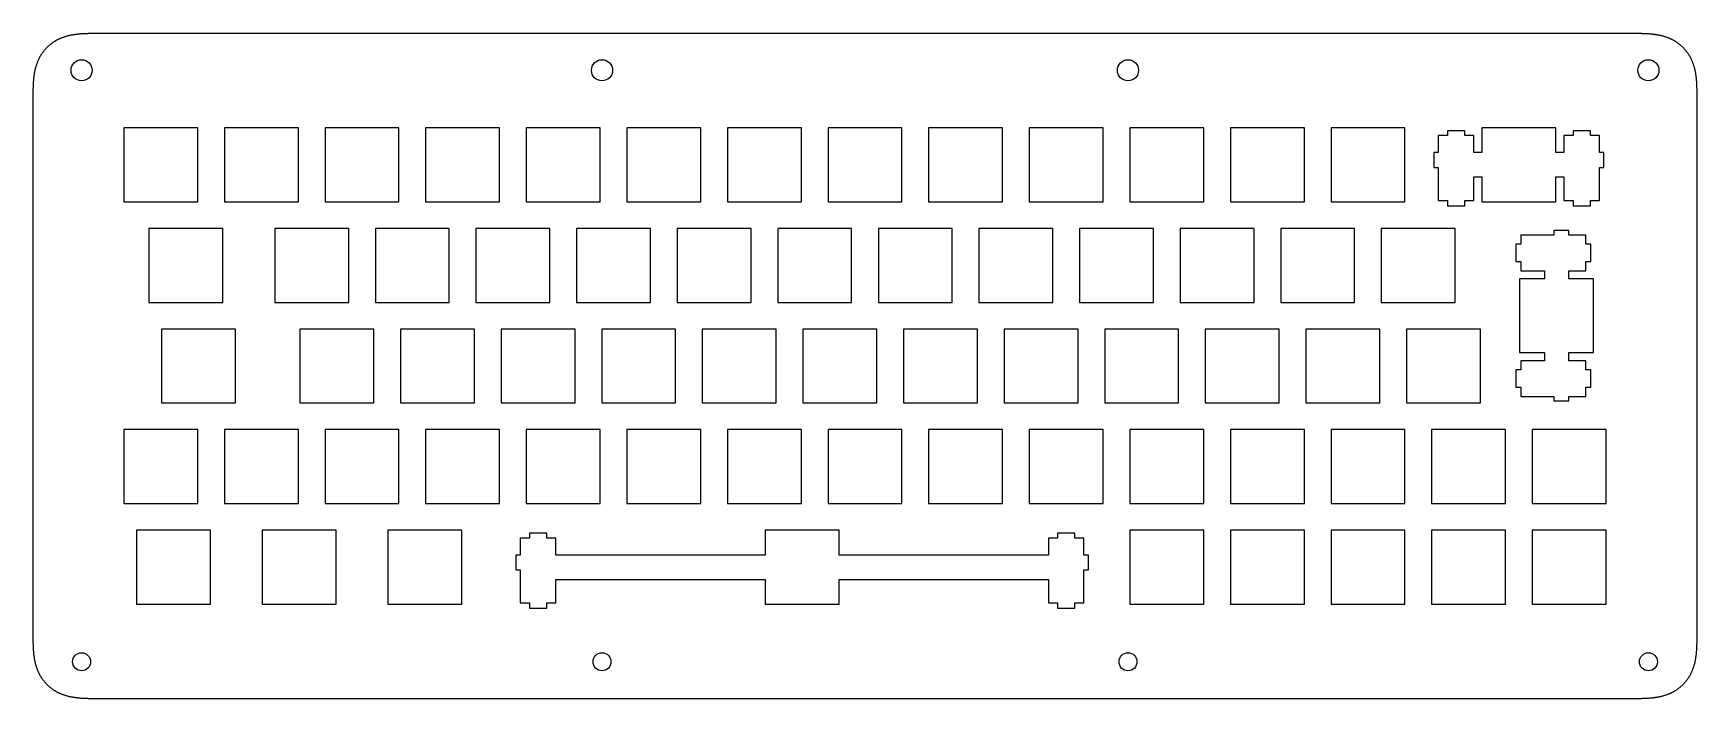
# Model space of a CAD drawing. Header units: millimetres. Extents: x 0 to 315, y 0 to 126.
import ezdxf

# ---------------------------------------------------------------- set-up
doc = ezdxf.new("R2010")
doc.units = ezdxf.units.MM
for name, color, linetype in [('HOLES', 1, 'Continuous'), ('OUTLINE', 7, 'Continuous'), ('SWITCH', 3, 'Continuous')]:
    doc.layers.add(name, color=color, linetype=linetype)

msp = doc.modelspace()

# ---------------------------------------------------------------- linework, layer by layer
at = {"layer": 'HOLES'}
for centre, radius in [((9.15, 119), 2), ((107.7, 119), 2), ((207.3, 119), 2), ((305.85, 119), 2), ((9.15, 7), 1.7), ((107.7, 7), 1.7), ((207.3, 7), 1.7), ((305.85, 7), 1.7)]:
    msp.add_circle(centre, radius, dxfattribs=at)
at = {"layer": 'OUTLINE'}
msp.add_lwpolyline([(302.9641, 126), (303.0636, 126), (303.1631, 126), (303.2627, 125.9999), (303.3622, 125.9998), (303.4617, 125.9997), (303.5613, 125.9994), (303.6608, 125.9991), (303.7604, 125.9986), (303.8599, 125.998), (303.9594, 125.9973), (304.059, 125.9964), (304.1585, 125.9953), (304.258, 125.994), (304.3575, 125.9925), (304.4571, 125.9908), (304.5566, 125.9888), (304.6561, 125.9866), (304.7556, 125.9841), (304.8551, 125.9813), (304.9546, 125.9782), (305.054, 125.9748), (305.1535, 125.971), (305.253, 125.9669), (305.3524, 125.9623), (305.4518, 125.9574), (305.5512, 125.9521), (305.6506, 125.9464), (305.7499, 125.9402), (305.8492, 125.9336), (305.9485, 125.9265), (306.0478, 125.9189), (306.147, 125.9108), (306.2461, 125.9021), (306.3452, 125.893), (306.4443, 125.8833), (306.5433, 125.873), (306.6422, 125.8621), (306.7411, 125.8506), (306.8399, 125.8385), (306.9386, 125.8258), (307.0373, 125.8125), (307.1358, 125.7984), (307.2342, 125.7837), (307.3326, 125.7683), (307.4308, 125.7522), (307.5289, 125.7354), (307.6269, 125.7178), (307.7247, 125.6994), (307.8224, 125.6803), (307.9199, 125.6604), (308.0173, 125.6397), (308.1145, 125.6182), (308.2115, 125.5959), (308.3083, 125.5727), (308.4048, 125.5487), (308.5012, 125.5237), (308.5973, 125.498), (308.6932, 125.4713), (308.7889, 125.4436), (308.8842, 125.4151), (308.9793, 125.3856), (309.0741, 125.3552), (309.1685, 125.3238), (309.2626, 125.2915), (309.3564, 125.2581), (309.4498, 125.2238), (309.5429, 125.1884), (309.6355, 125.152), (309.7278, 125.1146), (309.8196, 125.0762), (309.9109, 125.0366), (310.0018, 124.9961), (310.0922, 124.9544), (310.1821, 124.9117), (310.2715, 124.8679), (310.3603, 124.823), (310.4486, 124.777), (310.5363, 124.7299), (310.6234, 124.6817), (310.7098, 124.6324), (310.7957, 124.582), (310.8809, 124.5306), (310.9655, 124.4782), (311.0494, 124.4246), (311.1327, 124.3701), (311.2153, 124.3145), (311.2971, 124.2579), (311.3783, 124.2003), (311.4587, 124.1416), (311.5384, 124.082), (311.6174, 124.0214), (311.6956, 123.9598), (311.773, 123.8972), (311.8496, 123.8337), (311.9254, 123.7693), (312.0005, 123.7038), (312.0747, 123.6375), (312.1481, 123.5703), (312.2206, 123.5021), (312.2923, 123.433), (312.3631, 123.3631), (312.433, 123.2923), (312.5021, 123.2206), (312.5703, 123.1481), (312.6375, 123.0747), (312.7038, 123.0005), (312.7693, 122.9254), (312.8337, 122.8496), (312.8972, 122.773), (312.9598, 122.6956), (313.0214, 122.6174), (313.082, 122.5384), (313.1416, 122.4587), (313.2003, 122.3783), (313.2579, 122.2971), (313.3145, 122.2153), (313.3701, 122.1327), (313.4246, 122.0494), (313.4782, 121.9655), (313.5306, 121.8809), (313.582, 121.7957), (313.6324, 121.7098), (313.6817, 121.6234), (313.7299, 121.5363), (313.777, 121.4486), (313.823, 121.3603), (313.8679, 121.2715), (313.9117, 121.1821), (313.9544, 121.0922), (313.9961, 121.0018), (314.0366, 120.9109), (314.0762, 120.8196), (314.1146, 120.7278), (314.152, 120.6355), (314.1884, 120.5429), (314.2238, 120.4498), (314.2581, 120.3564), (314.2915, 120.2626), (314.3238, 120.1685), (314.3552, 120.0741), (314.3856, 119.9793), (314.4151, 119.8842), (314.4436, 119.7889), (314.4713, 119.6932), (314.498, 119.5973), (314.5237, 119.5012), (314.5487, 119.4048), (314.5727, 119.3083), (314.5959, 119.2115), (314.6182, 119.1145), (314.6397, 119.0173), (314.6604, 118.9199), (314.6803, 118.8224), (314.6994, 118.7247), (314.7178, 118.6269), (314.7354, 118.5289), (314.7522, 118.4308), (314.7683, 118.3326), (314.7837, 118.2342), (314.7984, 118.1358), (314.8125, 118.0373), (314.8258, 117.9386), (314.8385, 117.8399), (314.8506, 117.7411), (314.8621, 117.6422), (314.873, 117.5433), (314.8833, 117.4443), (314.893, 117.3452), (314.9021, 117.2461), (314.9108, 117.147), (314.9189, 117.0478), (314.9265, 116.9485), (314.9336, 116.8492), (314.9402, 116.7499), (314.9464, 116.6506), (314.9521, 116.5512), (314.9574, 116.4518), (314.9623, 116.3524), (314.9669, 116.253), (314.971, 116.1535), (314.9748, 116.054), (314.9782, 115.9546), (314.9813, 115.8551), (314.9841, 115.7556), (314.9866, 115.6561), (314.9888, 115.5566), (314.9908, 115.4571), (314.9925, 115.3575), (314.994, 115.258), (314.9953, 115.1585), (314.9964, 115.059), (314.9973, 114.9594), (314.998, 114.8599), (314.9986, 114.7604), (314.9991, 114.6608), (314.9994, 114.5613), (314.9997, 114.4617), (314.9998, 114.3622), (314.9999, 114.2627), (315, 114.1631), (315, 114.0636), (315, 113.9641), (315, 12.0359), (315, 11.9364), (315, 11.8369), (314.9999, 11.7373), (314.9998, 11.6378), (314.9997, 11.5383), (314.9994, 11.4387), (314.9991, 11.3392), (314.9986, 11.2396), (314.998, 11.1401), (314.9973, 11.0406), (314.9964, 10.941), (314.9953, 10.8415), (314.994, 10.742), (314.9925, 10.6425), (314.9908, 10.5429), (314.9888, 10.4434), (314.9866, 10.3439), (314.9841, 10.2444), (314.9813, 10.1449), (314.9782, 10.0454), (314.9748, 9.946), (314.971, 9.8465), (314.9669, 9.747), (314.9623, 9.6476), (314.9574, 9.5482), (314.9521, 9.4488), (314.9464, 9.3494), (314.9402, 9.2501), (314.9336, 9.1508), (314.9265, 9.0515), (314.9189, 8.9522), (314.9108, 8.853), (314.9021, 8.7539), (314.893, 8.6548), (314.8833, 8.5557), (314.873, 8.4567), (314.8621, 8.3578), (314.8506, 8.2589), (314.8385, 8.1601), (314.8258, 8.0614), (314.8125, 7.9627), (314.7984, 7.8642), (314.7837, 7.7658), (314.7683, 7.6674), (314.7522, 7.5692), (314.7354, 7.4711), (314.7178, 7.3731), (314.6994, 7.2753), (314.6803, 7.1776), (314.6604, 7.0801), (314.6397, 6.9827), (314.6182, 6.8855), (314.5959, 6.7885), (314.5727, 6.6917), (314.5487, 6.5952), (314.5237, 6.4988), (314.498, 6.4027), (314.4713, 6.3068), (314.4436, 6.2111), (314.4151, 6.1158), (314.3856, 6.0207), (314.3552, 5.9259), (314.3238, 5.8315), (314.2915, 5.7374), (314.2581, 5.6436), (314.2238, 5.5502), (314.1884, 5.4571), (314.152, 5.3645), (314.1146, 5.2722), (314.0762, 5.1804), (314.0366, 5.0891), (313.9961, 4.9982), (313.9544, 4.9078), (313.9117, 4.8179), (313.8679, 4.7285), (313.823, 4.6397), (313.777, 4.5514), (313.7299, 4.4637), (313.6817, 4.3766), (313.6324, 4.2902), (313.582, 4.2043), (313.5306, 4.1191), (313.4782, 4.0345), (313.4246, 3.9506), (313.3701, 3.8673), (313.3145, 3.7847), (313.2579, 3.7029), (313.2003, 3.6217), (313.1416, 3.5413), (313.082, 3.4616), (313.0214, 3.3826), (312.9598, 3.3044), (312.8972, 3.227), (312.8337, 3.1504), (312.7693, 3.0746), (312.7038, 2.9995), (312.6375, 2.9253), (312.5703, 2.8519), (312.5021, 2.7794), (312.433, 2.7077), (312.3631, 2.6369), (312.2923, 2.567), (312.2206, 2.4979), (312.1481, 2.4297), (312.0747, 2.3625), (312.0005, 2.2962), (311.9254, 2.2307), (311.8496, 2.1663), (311.773, 2.1028), (311.6956, 2.0402), (311.6174, 1.9786), (311.5384, 1.918), (311.4587, 1.8584), (311.3783, 1.7997), (311.2971, 1.7421), (311.2153, 1.6855), (311.1327, 1.6299), (311.0494, 1.5754), (310.9655, 1.5218), (310.8809, 1.4694), (310.7957, 1.418), (310.7098, 1.3676), (310.6234, 1.3183), (310.5363, 1.2701), (310.4486, 1.223), (310.3603, 1.177), (310.2715, 1.1321), (310.1821, 1.0883), (310.0922, 1.0456), (310.0018, 1.0039), (309.9109, 0.9634), (309.8196, 0.9238), (309.7278, 0.8854), (309.6355, 0.848), (309.5429, 0.8116), (309.4498, 0.7762), (309.3564, 0.7419), (309.2626, 0.7085), (309.1685, 0.6762), (309.0741, 0.6448), (308.9793, 0.6144), (308.8842, 0.5849), (308.7889, 0.5564), (308.6932, 0.5287), (308.5973, 0.502), (308.5012, 0.4763), (308.4048, 0.4513), (308.3083, 0.4273), (308.2115, 0.4041), (308.1145, 0.3818), (308.0173, 0.3603), (307.9199, 0.3396), (307.8224, 0.3197), (307.7247, 0.3006), (307.6269, 0.2822), (307.5289, 0.2646), (307.4308, 0.2478), (307.3326, 0.2317), (307.2342, 0.2163), (307.1358, 0.2016), (307.0373, 0.1875), (306.9386, 0.1742), (306.8399, 0.1615), (306.7411, 0.1494), (306.6422, 0.1379), (306.5433, 0.127), (306.4443, 0.1167), (306.3452, 0.107), (306.2461, 0.0979), (306.147, 0.0892), (306.0478, 0.0811), (305.9485, 0.0735), (305.8492, 0.0664), (305.7499, 0.0598), (305.6506, 0.0536), (305.5512, 0.0479), (305.4518, 0.0426), (305.3524, 0.0377), (305.253, 0.0331), (305.1535, 0.029), (305.054, 0.0252), (304.9546, 0.0218), (304.8551, 0.0187), (304.7556, 0.0159), (304.6561, 0.0134), (304.5566, 0.0112), (304.4571, 0.0092), (304.3575, 0.0075), (304.258, 0.006), (304.1585, 0.0047), (304.059, 0.0036), (303.9594, 0.0027), (303.8599, 0.002), (303.7604, 0.0014), (303.6608, 0.0009), (303.5613, 0.0006), (303.4617, 0.0003), (303.3622, 0.0002), (303.2627, 0.0001), (303.1631, 0), (303.0636, 0), (302.9641, 0), (12.0359, 0), (11.9364, 0), (11.8369, 0), (11.7373, 0.0001), (11.6378, 0.0002), (11.5383, 0.0003), (11.4387, 0.0006), (11.3392, 0.0009), (11.2396, 0.0014), (11.1401, 0.002), (11.0406, 0.0027), (10.941, 0.0036), (10.8415, 0.0047), (10.742, 0.006), (10.6425, 0.0075), (10.5429, 0.0092), (10.4434, 0.0112), (10.3439, 0.0134), (10.2444, 0.0159), (10.1449, 0.0187), (10.0454, 0.0218), (9.946, 0.0252), (9.8465, 0.029), (9.747, 0.0331), (9.6476, 0.0377), (9.5482, 0.0426), (9.4488, 0.0479), (9.3494, 0.0536), (9.2501, 0.0598), (9.1508, 0.0664), (9.0515, 0.0735), (8.9522, 0.0811), (8.853, 0.0892), (8.7539, 0.0979), (8.6548, 0.107), (8.5557, 0.1167), (8.4567, 0.127), (8.3578, 0.1379), (8.2589, 0.1494), (8.1601, 0.1615), (8.0614, 0.1742), (7.9627, 0.1875), (7.8642, 0.2016), (7.7658, 0.2163), (7.6674, 0.2317), (7.5692, 0.2478), (7.4711, 0.2646), (7.3731, 0.2822), (7.2753, 0.3006), (7.1776, 0.3197), (7.0801, 0.3396), (6.9827, 0.3603), (6.8855, 0.3818), (6.7885, 0.4041), (6.6917, 0.4273), (6.5952, 0.4513), (6.4988, 0.4763), (6.4027, 0.502), (6.3068, 0.5287), (6.2111, 0.5564), (6.1158, 0.5849), (6.0207, 0.6144), (5.9259, 0.6448), (5.8315, 0.6762), (5.7374, 0.7085), (5.6436, 0.7419), (5.5502, 0.7762), (5.4571, 0.8116), (5.3645, 0.848), (5.2722, 0.8854), (5.1804, 0.9238), (5.0891, 0.9634), (4.9982, 1.0039), (4.9078, 1.0456), (4.8179, 1.0883), (4.7285, 1.1321), (4.6397, 1.177), (4.5514, 1.223), (4.4637, 1.2701), (4.3766, 1.3183), (4.2902, 1.3676), (4.2043, 1.418), (4.1191, 1.4694), (4.0345, 1.5218), (3.9506, 1.5754), (3.8673, 1.6299), (3.7847, 1.6855), (3.7029, 1.7421), (3.6217, 1.7997), (3.5413, 1.8584), (3.4616, 1.918), (3.3826, 1.9786), (3.3044, 2.0402), (3.227, 2.1028), (3.1504, 2.1663), (3.0746, 2.2307), (2.9995, 2.2962), (2.9253, 2.3625), (2.8519, 2.4297), (2.7794, 2.4979), (2.7077, 2.567), (2.6369, 2.6369), (2.567, 2.7077), (2.4979, 2.7794), (2.4297, 2.8519), (2.3625, 2.9253), (2.2962, 2.9995), (2.2307, 3.0746), (2.1663, 3.1504), (2.1028, 3.227), (2.0402, 3.3044), (1.9786, 3.3826), (1.918, 3.4616), (1.8584, 3.5413), (1.7997, 3.6217), (1.7421, 3.7029), (1.6855, 3.7847), (1.6299, 3.8673), (1.5754, 3.9506), (1.5218, 4.0345), (1.4694, 4.1191), (1.418, 4.2043), (1.3676, 4.2902), (1.3183, 4.3766), (1.2701, 4.4637), (1.223, 4.5514), (1.177, 4.6397), (1.1321, 4.7285), (1.0883, 4.8179), (1.0456, 4.9078), (1.0039, 4.9982), (0.9634, 5.0891), (0.9238, 5.1804), (0.8854, 5.2722), (0.848, 5.3645), (0.8116, 5.4571), (0.7762, 5.5502), (0.7419, 5.6436), (0.7085, 5.7374), (0.6762, 5.8315), (0.6448, 5.9259), (0.6144, 6.0207), (0.5849, 6.1158), (0.5564, 6.2111), (0.5287, 6.3068), (0.502, 6.4027), (0.4763, 6.4988), (0.4513, 6.5952), (0.4273, 6.6917), (0.4041, 6.7885), (0.3818, 6.8855), (0.3603, 6.9827), (0.3396, 7.0801), (0.3197, 7.1776), (0.3006, 7.2753), (0.2822, 7.3731), (0.2646, 7.4711), (0.2478, 7.5692), (0.2317, 7.6674), (0.2163, 7.7658), (0.2016, 7.8642), (0.1875, 7.9627), (0.1742, 8.0614), (0.1615, 8.1601), (0.1494, 8.2589), (0.1379, 8.3578), (0.127, 8.4567), (0.1167, 8.5557), (0.107, 8.6548), (0.0979, 8.7539), (0.0892, 8.853), (0.0811, 8.9522), (0.0735, 9.0515), (0.0664, 9.1508), (0.0598, 9.2501), (0.0536, 9.3494), (0.0479, 9.4488), (0.0426, 9.5482), (0.0377, 9.6476), (0.0331, 9.747), (0.029, 9.8465), (0.0252, 9.946), (0.0218, 10.0454), (0.0187, 10.1449), (0.0159, 10.2444), (0.0134, 10.3439), (0.0112, 10.4434), (0.0092, 10.5429), (0.0075, 10.6425), (0.006, 10.742), (0.0047, 10.8415), (0.0036, 10.941), (0.0027, 11.0406), (0.002, 11.1401), (0.0014, 11.2396), (0.0009, 11.3392), (0.0006, 11.4387), (0.0003, 11.5383), (0.0002, 11.6378), (0.0001, 11.7373), (0, 11.8369), (0, 11.9364), (0, 12.0359), (0, 113.9641), (0, 114.0636), (0, 114.1631), (0.0001, 114.2627), (0.0002, 114.3622), (0.0003, 114.4617), (0.0006, 114.5613), (0.0009, 114.6608), (0.0014, 114.7604), (0.002, 114.8599), (0.0027, 114.9594), (0.0036, 115.059), (0.0047, 115.1585), (0.006, 115.258), (0.0075, 115.3575), (0.0092, 115.4571), (0.0112, 115.5566), (0.0134, 115.6561), (0.0159, 115.7556), (0.0187, 115.8551), (0.0218, 115.9546), (0.0252, 116.054), (0.029, 116.1535), (0.0331, 116.253), (0.0377, 116.3524), (0.0426, 116.4518), (0.0479, 116.5512), (0.0536, 116.6506), (0.0598, 116.7499), (0.0664, 116.8492), (0.0735, 116.9485), (0.0811, 117.0478), (0.0892, 117.147), (0.0979, 117.2461), (0.107, 117.3452), (0.1167, 117.4443), (0.127, 117.5433), (0.1379, 117.6422), (0.1494, 117.7411), (0.1615, 117.8399), (0.1742, 117.9386), (0.1875, 118.0373), (0.2016, 118.1358), (0.2163, 118.2342), (0.2317, 118.3326), (0.2478, 118.4308), (0.2646, 118.5289), (0.2822, 118.6269), (0.3006, 118.7247), (0.3197, 118.8224), (0.3396, 118.9199), (0.3603, 119.0173), (0.3818, 119.1145), (0.4041, 119.2115), (0.4273, 119.3083), (0.4513, 119.4048), (0.4763, 119.5012), (0.502, 119.5973), (0.5287, 119.6932), (0.5564, 119.7889), (0.5849, 119.8842), (0.6144, 119.9793), (0.6448, 120.0741), (0.6762, 120.1685), (0.7085, 120.2626), (0.7419, 120.3564), (0.7762, 120.4498), (0.8116, 120.5429), (0.848, 120.6355), (0.8854, 120.7278), (0.9238, 120.8196), (0.9634, 120.9109), (1.0039, 121.0018), (1.0456, 121.0922), (1.0883, 121.1821), (1.1321, 121.2715), (1.177, 121.3603), (1.223, 121.4486), (1.2701, 121.5363), (1.3183, 121.6234), (1.3676, 121.7098), (1.418, 121.7957), (1.4694, 121.8809), (1.5218, 121.9655), (1.5754, 122.0494), (1.6299, 122.1327), (1.6855, 122.2153), (1.7421, 122.2971), (1.7997, 122.3783), (1.8584, 122.4587), (1.918, 122.5384), (1.9786, 122.6174), (2.0402, 122.6956), (2.1028, 122.773), (2.1663, 122.8496), (2.2307, 122.9254), (2.2962, 123.0005), (2.3625, 123.0747), (2.4297, 123.1481), (2.4979, 123.2206), (2.567, 123.2923), (2.6369, 123.3631), (2.7077, 123.433), (2.7794, 123.5021), (2.8519, 123.5703), (2.9253, 123.6375), (2.9995, 123.7038), (3.0746, 123.7693), (3.1504, 123.8337), (3.227, 123.8972), (3.3044, 123.9598), (3.3826, 124.0214), (3.4616, 124.082), (3.5413, 124.1416), (3.6217, 124.2003), (3.7029, 124.2579), (3.7847, 124.3145), (3.8673, 124.3701), (3.9506, 124.4246), (4.0345, 124.4782), (4.1191, 124.5306), (4.2043, 124.582), (4.2902, 124.6324), (4.3766, 124.6817), (4.4637, 124.7299), (4.5514, 124.777), (4.6397, 124.823), (4.7285, 124.8679), (4.8179, 124.9117), (4.9078, 124.9544), (4.9982, 124.9961), (5.0891, 125.0366), (5.1804, 125.0762), (5.2722, 125.1146), (5.3645, 125.152), (5.4571, 125.1884), (5.5502, 125.2238), (5.6436, 125.2581), (5.7374, 125.2915), (5.8315, 125.3238), (5.9259, 125.3552), (6.0207, 125.3856), (6.1158, 125.4151), (6.2111, 125.4436), (6.3068, 125.4713), (6.4027, 125.498), (6.4988, 125.5237), (6.5952, 125.5487), (6.6917, 125.5727), (6.7885, 125.5959), (6.8855, 125.6182), (6.9827, 125.6397), (7.0801, 125.6604), (7.1776, 125.6803), (7.2753, 125.6994), (7.3731, 125.7178), (7.4711, 125.7354), (7.5692, 125.7522), (7.6674, 125.7683), (7.7658, 125.7837), (7.8642, 125.7984), (7.9627, 125.8125), (8.0614, 125.8258), (8.1601, 125.8385), (8.2589, 125.8506), (8.3578, 125.8621), (8.4567, 125.873), (8.5557, 125.8833), (8.6548, 125.893), (8.7539, 125.9021), (8.853, 125.9108), (8.9522, 125.9189), (9.0515, 125.9265), (9.1508, 125.9336), (9.2501, 125.9402), (9.3494, 125.9464), (9.4488, 125.9521), (9.5482, 125.9574), (9.6476, 125.9623), (9.747, 125.9669), (9.8465, 125.971), (9.946, 125.9748), (10.0454, 125.9782), (10.1449, 125.9813), (10.2444, 125.9841), (10.3439, 125.9866), (10.4434, 125.9888), (10.5429, 125.9908), (10.6425, 125.9925), (10.742, 125.994), (10.8415, 125.9953), (10.941, 125.9964), (11.0406, 125.9973), (11.1401, 125.998), (11.2396, 125.9986), (11.3392, 125.9991), (11.4387, 125.9994), (11.5383, 125.9997), (11.6378, 125.9998), (11.7373, 125.9999), (11.8369, 126), (11.9364, 126), (12.0359, 126)], close=True, dxfattribs=at)
at = {"layer": 'SWITCH'}
for points in [[(17.15, 108.1), (17.15, 94.1), (31.15, 94.1), (31.15, 108.1)], [(36.2, 108.1), (36.2, 94.1), (50.2, 94.1), (50.2, 108.1)], [(55.25, 108.1), (55.25, 94.1), (69.25, 94.1), (69.25, 108.1)], [(74.3, 108.1), (74.3, 94.1), (88.3, 94.1), (88.3, 108.1)], [(93.35, 108.1), (93.35, 94.1), (107.35, 94.1), (107.35, 108.1)], [(112.399, 108.1), (112.399, 94.1), (126.399, 94.1), (126.399, 108.1)], [(131.449, 108.1), (131.449, 94.1), (145.45, 94.1), (145.45, 108.1)], [(150.5, 108.1), (150.5, 94.1), (164.5, 94.1), (164.5, 108.1)], [(169.55, 108.1), (169.55, 94.1), (183.55, 94.1), (183.55, 108.1)], [(188.6, 108.1), (188.6, 94.1), (202.6, 94.1), (202.6, 108.1)], [(207.65, 108.1), (207.65, 94.1), (221.65, 94.1), (221.65, 108.1)], [(226.7, 108.1), (226.7, 94.1), (240.7, 94.1), (240.7, 108.1)], [(245.75, 108.1), (245.75, 94.1), (259.75, 94.1), (259.75, 108.1)], [(274.325, 108.1), (274.325, 103.4), (272.8, 103.4), (272.8, 106.63), (271.075, 106.63), (271.075, 107.551), (267.774, 107.551), (267.774, 106.63), (266.05, 106.63), (266.05, 103.4), (265.225, 103.4), (265.225, 100.6), (266.05, 100.6), (266.05, 94.33), (267.774, 94.33), (267.774, 93.35), (271.075, 93.35), (271.075, 94.33), (272.8, 94.33), (272.8, 98.8), (274.325, 98.8), (274.325, 94.1), (288.325, 94.1), (288.325, 98.8), (289.85, 98.8), (289.85, 94.33), (291.575, 94.33), (291.575, 93.35), (294.875, 93.35), (294.875, 94.33), (296.6, 94.33), (296.6, 100.6), (297.425, 100.6), (297.425, 103.4), (296.6, 103.4), (296.6, 106.63), (294.875, 106.63), (294.875, 107.551), (291.575, 107.551), (291.575, 106.63), (289.85, 106.63), (289.85, 103.4), (288.325, 103.4), (288.325, 108.1)], [(21.912, 89.05), (21.912, 75.05), (35.912, 75.05), (35.912, 89.05)], [(45.725, 89.05), (45.725, 75.05), (59.725, 75.05), (59.725, 89.05)], [(64.775, 89.05), (64.775, 75.05), (78.775, 75.05), (78.775, 89.05)], [(83.825, 89.05), (83.825, 75.05), (97.825, 75.05), (97.825, 89.05)], [(102.875, 89.05), (102.875, 75.05), (116.875, 75.05), (116.875, 89.05)], [(121.925, 89.05), (121.925, 75.05), (135.925, 75.05), (135.925, 89.05)], [(140.975, 89.05), (140.975, 75.05), (154.975, 75.05), (154.975, 89.05)], [(160.025, 89.05), (160.025, 75.05), (174.025, 75.05), (174.025, 89.05)], [(179.075, 89.05), (179.075, 75.05), (193.075, 75.05), (193.075, 89.05)], [(198.125, 89.05), (198.125, 75.05), (212.125, 75.05), (212.125, 89.05)], [(217.175, 89.05), (217.175, 75.05), (231.175, 75.05), (231.175, 89.05)], [(236.225, 89.05), (236.225, 75.05), (250.225, 75.05), (250.225, 89.05)], [(255.275, 89.05), (255.275, 75.05), (269.274, 75.05), (269.274, 89.05)], [(287.968, 88.625), (287.968, 87.8), (281.698, 87.8), (281.698, 86.075), (280.718, 86.075), (280.718, 82.775), (281.698, 82.775), (281.698, 81.05), (286.168, 81.05), (286.168, 79.525), (281.468, 79.525), (281.468, 65.525), (286.168, 65.525), (286.168, 64), (281.698, 64), (281.698, 62.275), (280.718, 62.275), (280.718, 58.975), (281.698, 58.975), (281.698, 57.25), (287.968, 57.25), (287.968, 56.425), (290.768, 56.425), (290.768, 57.25), (293.998, 57.25), (293.998, 58.975), (294.918, 58.975), (294.918, 62.275), (293.998, 62.275), (293.998, 64), (290.768, 64), (290.768, 65.525), (295.468, 65.525), (295.468, 79.525), (290.768, 79.525), (290.768, 81.05), (293.998, 81.05), (293.998, 82.775), (294.918, 82.775), (294.918, 86.075), (293.998, 86.075), (293.998, 87.8), (290.768, 87.8), (290.768, 88.625)], [(24.293, 70), (24.293, 56), (38.293, 56), (38.293, 70)], [(50.487, 70), (50.487, 56), (64.487, 56), (64.487, 70)], [(69.537, 70), (69.537, 56), (83.537, 56), (83.537, 70)], [(88.587, 70), (88.587, 56), (102.587, 56), (102.587, 70)], [(107.637, 70), (107.637, 56), (121.637, 56), (121.637, 70)], [(126.687, 70), (126.687, 56), (140.687, 56), (140.687, 70)], [(145.737, 70), (145.737, 56), (159.737, 56), (159.737, 70)], [(164.787, 70), (164.787, 56), (178.787, 56), (178.787, 70)], [(183.837, 70), (183.837, 56), (197.837, 56), (197.837, 70)], [(202.887, 70), (202.887, 56), (216.887, 56), (216.887, 70)], [(221.937, 70), (221.937, 56), (235.937, 56), (235.937, 70)], [(240.987, 70), (240.987, 56), (254.987, 56), (254.987, 70)], [(260.037, 70), (260.037, 56), (274.037, 56), (274.037, 70)], [(17.15, 50.95), (17.15, 36.95), (31.15, 36.95), (31.15, 50.95)], [(36.2, 50.95), (36.2, 36.95), (50.2, 36.95), (50.2, 50.95)], [(55.25, 50.95), (55.25, 36.95), (69.25, 36.95), (69.25, 50.95)], [(74.3, 50.95), (74.3, 36.95), (88.3, 36.95), (88.3, 50.95)], [(93.35, 50.95), (93.35, 36.95), (107.35, 36.95), (107.35, 50.95)], [(112.399, 50.95), (112.399, 36.95), (126.399, 36.95), (126.399, 50.95)], [(131.449, 50.95), (131.449, 36.95), (145.45, 36.95), (145.45, 50.95)], [(150.5, 50.95), (150.5, 36.95), (164.5, 36.95), (164.5, 50.95)], [(169.55, 50.95), (169.55, 36.95), (183.55, 36.95), (183.55, 50.95)], [(188.6, 50.95), (188.6, 36.95), (202.6, 36.95), (202.6, 50.95)], [(207.65, 50.95), (207.65, 36.95), (221.65, 36.95), (221.65, 50.95)], [(226.7, 50.95), (226.7, 36.95), (240.7, 36.95), (240.7, 50.95)], [(245.75, 50.95), (245.75, 36.95), (259.75, 36.95), (259.75, 50.95)], [(264.8, 50.95), (264.8, 36.95), (278.8, 36.95), (278.8, 50.95)], [(283.85, 50.95), (283.85, 36.95), (297.85, 36.95), (297.85, 50.95)], [(19.531, 31.9), (19.531, 17.9), (33.531, 17.9), (33.531, 31.9)], [(43.343, 31.9), (43.343, 17.9), (57.343, 17.9), (57.343, 31.9)], [(67.156, 31.9), (67.156, 17.9), (81.156, 17.9), (81.156, 31.9)], [(138.592, 31.9), (138.592, 27.2), (98.968, 27.2), (98.968, 30.43), (97.243, 30.43), (97.243, 31.35), (93.943, 31.35), (93.943, 30.43), (92.218, 30.43), (92.218, 27.2), (91.393, 27.2), (91.393, 24.4), (92.218, 24.4), (92.218, 18.13), (93.943, 18.13), (93.943, 17.15), (97.243, 17.15), (97.243, 18.13), (98.968, 18.13), (98.968, 22.6), (138.592, 22.6), (138.592, 17.9), (152.593, 17.9), (152.593, 22.6), (192.218, 22.6), (192.218, 18.13), (193.943, 18.13), (193.943, 17.15), (197.243, 17.15), (197.243, 18.13), (198.968, 18.13), (198.968, 24.4), (199.793, 24.4), (199.793, 27.2), (198.968, 27.2), (198.968, 30.43), (197.243, 30.43), (197.243, 31.35), (193.943, 31.35), (193.943, 30.43), (192.218, 30.43), (192.218, 27.2), (152.593, 27.2), (152.593, 31.9)], [(207.65, 31.9), (207.65, 17.9), (221.65, 17.9), (221.65, 31.9)], [(226.7, 31.9), (226.7, 17.9), (240.7, 17.9), (240.7, 31.9)], [(245.75, 31.9), (245.75, 17.9), (259.75, 17.9), (259.75, 31.9)], [(264.8, 31.9), (264.8, 17.9), (278.8, 17.9), (278.8, 31.9)], [(283.85, 31.9), (283.85, 17.9), (297.85, 17.9), (297.85, 31.9)]]:
    msp.add_lwpolyline(points, close=True, dxfattribs=at)

doc.saveas('drawing.dxf')
